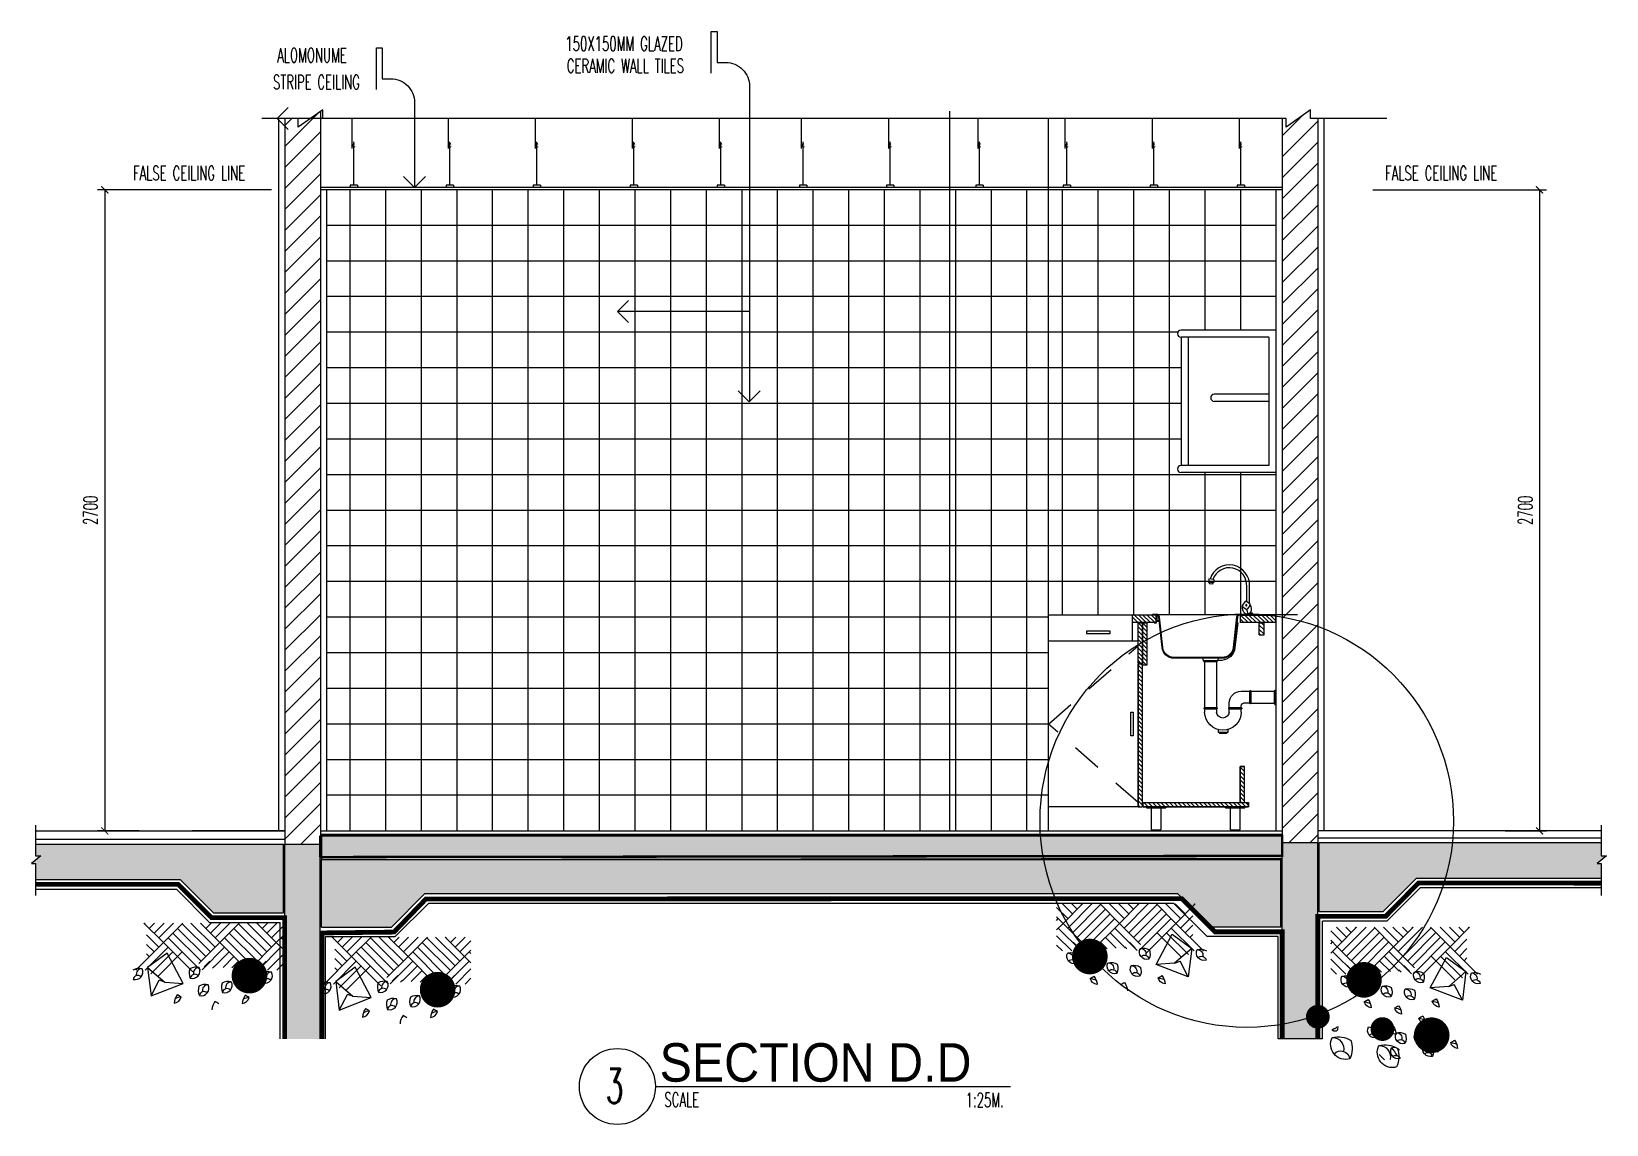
# Model space of a CAD drawing. Extents: x 417682.6 to 417711.5, y 43441 to 43460.9.
# Drawn here: x 417700.14 to 417706.77, y 43449.7 to 43454.3 of the extents above; entities that cross this region are included whole.
import ezdxf

# ---------------------------------------------------------------- set-up
doc = ezdxf.new("R2010")
doc.units = 0
doc.header["$MEASUREMENT"] = 0
doc.header["$PDMODE"] = 3
doc.header["$PDSIZE"] = 0.1
doc.linetypes.add('HIDDEN2', pattern=[0.1875, 0.125, -0.0625])
doc.layers.get('0').update_dxf_attribs({"linetype": 'CONTINUOUS'})
doc.layers.get('DEFPOINTS').update_dxf_attribs({"linetype": 'CONTINUOUS'})
for name, color, linetype in [('2', 2, 'CONTINUOUS'), ('A-HATCH', 11, 'CONTINUOUS'), ('A-LEVEL-0', 4, 'CONTINUOUS'), ('A-LEVEL-1', 3, 'CONTINUOUS'), ('A-WALL', 7, 'CONTINUOUS'), ('DIM-OUT', 4, 'CONTINUOUS'), ('Dimout', 4, 'CONTINUOUS'), ('ELE', 3, 'CONTINUOUS'), ('ELV', 7, 'CONTINUOUS'), ('FHC', 2, 'CONTINUOUS'), ('FIX', 3, 'CONTINUOUS'), ('gravel', 11, 'CONTINUOUS'), ('Hatch', 11, 'CONTINUOUS'), ('K-FUR', 3, 'CONTINUOUS'), ('Plaster', 7, 'CONTINUOUS'), ('SANI', 2, 'CONTINUOUS'), ('Tile', 5, 'CONTINUOUS'), ('TITLE', 6, 'CONTINUOUS'), ('TXT', 2, 'CONTINUOUS'), ('TXT1', 2, 'CONTINUOUS'), ('WALL', 6, 'CONTINUOUS'), ('WallPartition', 2, 'CONTINUOUS'), ('Windows', 9, 'CONTINUOUS')]:
    doc.layers.add(name, color=color, linetype=linetype)
doc.styles.add('ROMANS', font='ROMANS.shx', dxfattribs={"width": 0.6})
doc.styles.add('TTXT', font='swisse.ttf', dxfattribs={"width": 0.6})
doc.dimstyles.new('R50', dxfattribs={"dimscale": 0, "dimtxt": 0.06, "dimasz": 0.03, "dimexe": 0.03, "dimexo": 0.03, "dimgap": 0.03, "dimtad": 1, "dimdec": 0, "dimlfac": 1000, "dimzin": 13, "dimdsep": 46, "dimtxsty": 'ROMANS', "dimblk": 'ARCHTICK', "dimcen": 0.09, "dimclrd": 4, "dimclre": 4, "dimclrt": 2, "dimadec": 0, "dimazin": 0, "dimtfac": 1, "dimtdec": 0, "dimtofl": 0, "dimtmove": 2, "dimatfit": 3, "dimldrblk": 'CLOSEDBLANK', "dimfxl": 0, "dimtolj": 1, "dimtzin": 0, "dimarcsym": 0})
pattern_1 = [(45, (-133.241965, -28.406774), (-0.044194173824, 0.044194173824), [])]
pattern_2 = [(135, (417735.834163, 43424.900089), (0.008928083, 0.008928083), [])]
pattern_3 = [(135, (417736.709889, 43424.900089), (0.008928083, 0.008928083), [])]

# ---------------------------------------------------------------- blocks, each defined once
blk = doc.blocks.new('A$C22107CF4')
for p, q in [((0.1286, 0.2837), (0.0467, 0.3655)), ((0.0494, 0.3629), (0.052, 0.3655)), ((0.0692, 0.3431), (0.0916, 0.3655)), ((0.089, 0.3233), (0.1312, 0.3655)), ((0.1088, 0.3035), (0.1708, 0.3655)), ((0.1286, 0.2837), (0.2104, 0.3655)), ((0.3068, 0.2243), (0.188, 0.3431)), ((0.3266, 0.2441), (0.2078, 0.3629)), ((0.3464, 0.2639), (0.2447, 0.3655)), ((0.3662, 0.2837), (0.2843, 0.3655)), ((0.287, 0.3629), (0.2896, 0.3655)), ((0.3068, 0.3431), (0.3292, 0.3655)), ((0.3266, 0.3233), (0.3688, 0.3655)), ((0.3464, 0.3035), (0.4084, 0.3655)), ((0.3662, 0.2837), (0.448, 0.3655)), ((0.5444, 0.2243), (0.4256, 0.3431)), ((0.5642, 0.2441), (0.4454, 0.3629)), ((0.584, 0.2639), (0.4823, 0.3655)), ((0.6038, 0.2837), (0.5219, 0.3655)), ((0.5246, 0.3629), (0.5272, 0.3655)), ((0.5444, 0.3431), (0.5668, 0.3655)), ((0.5642, 0.3233), (0.6064, 0.3655)), ((0.584, 0.3035), (0.6308, 0.3504)), ((0.0126, 0.1677), (0.1286, 0.2837)), ((0.1088, 0.2639), (0.0574, 0.3153)), ((0.089, 0.2441), (0.0574, 0.2757)), ((0.2522, 0.1601), (0.1286, 0.2837)), ((0.2844, 0.1675), (0.1484, 0.3035)), ((0.287, 0.2045), (0.1682, 0.3233)), ((0.2775, 0.195), (0.3662, 0.2837)), ((0.4822, 0.1677), (0.3662, 0.2837)), ((0.5048, 0.1847), (0.386, 0.3035)), ((0.5246, 0.2045), (0.4058, 0.3233)), ((0.4877, 0.1677), (0.6038, 0.2837)), ((0.6038, 0.2837), (0.6308, 0.3108)), ((0.6308, 0.2566), (0.6038, 0.2837)), ((0.6308, 0.2962), (0.6236, 0.3035)), ((0.0522, 0.1677), (0.1484, 0.2639)), ((0.0692, 0.2243), (0.0574, 0.2361)), ((0.0761, 0.152), (0.1682, 0.2441)), ((0.1077, 0.144), (0.2078, 0.2441)), ((0.2911, 0.169), (0.386, 0.2639)), ((0.2998, 0.1806), (0.3237, 0.2045)), ((0.3425, 0.1808), (0.4058, 0.2441)), ((0.3799, 0.1786), (0.4256, 0.2243)), ((0.4173, 0.1764), (0.4454, 0.2045)), ((0.4927, 0.1359), (0.5613, 0.2045)), ((0.5273, 0.1677), (0.6236, 0.2639)), ((0.5669, 0.1677), (0.6308, 0.2316)), ((0.335, 0.1762), (0.3435, 0.1847)), ((0.4547, 0.1742), (0.4652, 0.1847)), ((0.6065, 0.1677), (0.6308, 0.192))]:
    blk.add_line(p, q)
for points in [[(0.0766, 0.0585), (0.2116, 0.111), (0.1441, 0.2385), (0.0616, 0.1785), (0.0766, 0.0585), (0.1112, 0.1244)], [(0.1343, 0.1163), (0.2116, 0.111), (0.1441, 0.2385), (0.0616, 0.1785), (0.1343, 0.1163), (0.1112, 0.1244)]]:
    blk.add_lwpolyline(points)
for centre, radius, start, end in [((0.0263, 0.124), 0.0509, 76.03216, 121.14052), ((0.0105, 0.1589), 0.0317, 253.70906, 27.40145), ((0.0207, 0.1257), 0.0193, 42.45997, 171.80435), ((0.0385, 0.1494), 0.024, 89.57083, 192.73345), ((0.2876, 0.1547), 0.0506, 159.5756, 205.15216), ((0.2666, 0.1288), 0.0509, 76.03216, 121.14052), ((0.2507, 0.1636), 0.0317, 253.70906, 27.40145), ((0.261, 0.1305), 0.0193, 42.45997, 171.80435), ((0.2787, 0.1542), 0.024, 89.57083, 192.73345), ((0.5929, 0.1359), 0.0506, 159.5756, 205.15216), ((0.5718, 0.1099), 0.0509, 76.03216, 121.14052), ((0.556, 0.1448), 0.0317, 253.70906, 27.40145), ((0.5839, 0.1354), 0.024, 89.57083, 192.73345), ((0.3258, 0.0823), 0.0506, 159.5756, 205.15216), ((0.3047, 0.0563), 0.0509, 76.03216, 121.14052), ((0.2889, 0.0912), 0.0317, 253.70906, 27.40145), ((0.2991, 0.058), 0.0193, 42.45997, 171.80435), ((0.3168, 0.0818), 0.024, 89.57083, 192.73345), ((0.4233, 0.0945), 0.0506, 159.5756, 205.15216), ((0.4022, 0.0685), 0.0509, 76.03216, 121.14052), ((0.3864, 0.1034), 0.0317, 253.70906, 27.40145), ((0.3966, 0.0702), 0.0193, 42.45997, 171.80435), ((0.4143, 0.0939), 0.024, 89.57083, 192.73345), ((0.5662, 0.1116), 0.0193, 42.45997, 171.80435), ((0.2409, 0.024), 0.0669, 143.51132, 175.91913), ((0.1707, 0.0622), 0.0336, 275.8828, 346.64304), ((0.1707, 0.0622), 0.0336, 275.8828, 346.64304), ((0.2198, -0.0514), 0.1071, 98.87649, 112.94629), ((-0.5126, -1.1654), 1.4144, 59.59064, 60.35176), ((0.3991, -0.0048), 0.0669, 143.51132, 175.91913), ((-0.3544, -1.1942), 1.4144, 59.59064, 60.35176), ((0.5272, 0.0216), 0.0669, 143.51132, 175.91913), ((0.457, 0.0598), 0.0336, 275.8828, 346.64304), ((0.457, 0.0598), 0.0336, 275.8828, 346.64304), ((0.5062, -0.0538), 0.1071, 98.87649, 112.94629), ((-0.2263, -1.1678), 1.4144, 59.59064, 60.35176)]:
    blk.add_arc(centre, radius, start, end)
at = {"layer": 'Hatch', "const_width": 0.075}
blk.add_lwpolyline([(0.4534, 0.144, 1), (0.5284, 0.144, 1)], format="xyb", close=True, dxfattribs=at)
blk = doc.blocks.new('A$C53BB0ABE')
for p, q in [((0.1286, 0.5089), (0.0467, 0.5908)), ((0.0494, 0.5881), (0.052, 0.5908)), ((0.1088, 0.4891), (0.0574, 0.5405)), ((0.0692, 0.5683), (0.0916, 0.5908)), ((0.089, 0.5485), (0.1312, 0.5908)), ((0.1088, 0.5287), (0.1708, 0.5908)), ((0.1286, 0.5089), (0.2104, 0.5908)), ((0.287, 0.4297), (0.1682, 0.5485)), ((0.3068, 0.4495), (0.188, 0.5683)), ((0.3266, 0.4693), (0.2078, 0.5881)), ((0.3464, 0.4891), (0.2447, 0.5908)), ((0.3662, 0.5089), (0.2843, 0.5908)), ((0.287, 0.5881), (0.2896, 0.5908)), ((0.3068, 0.5683), (0.3292, 0.5908)), ((0.3266, 0.5485), (0.3688, 0.5908)), ((0.3464, 0.5287), (0.4084, 0.5908)), ((0.3662, 0.5089), (0.448, 0.5908)), ((0.5246, 0.4297), (0.4058, 0.5485)), ((0.5444, 0.4495), (0.4256, 0.5683)), ((0.5642, 0.4693), (0.4454, 0.5881)), ((0.584, 0.4891), (0.4823, 0.5908)), ((0.6038, 0.5089), (0.5219, 0.5908)), ((0.5246, 0.5881), (0.5272, 0.5908)), ((0.5444, 0.5683), (0.5668, 0.5908)), ((0.5642, 0.5485), (0.6064, 0.5908)), ((0.584, 0.5287), (0.6308, 0.5756)), ((0.6038, 0.5089), (0.6308, 0.536)), ((0.0126, 0.3929), (0.1286, 0.5089)), ((0.0522, 0.3929), (0.1484, 0.4891)), ((0.089, 0.4693), (0.0574, 0.5009)), ((0.0761, 0.3773), (0.1682, 0.4693)), ((0.1077, 0.3692), (0.2078, 0.4693)), ((0.2522, 0.3853), (0.1286, 0.5089)), ((0.2844, 0.3927), (0.1484, 0.5287)), ((0.2775, 0.4202), (0.3662, 0.5089)), ((0.2911, 0.3942), (0.386, 0.4891)), ((0.3425, 0.406), (0.4058, 0.4693)), ((0.4822, 0.3929), (0.3662, 0.5089)), ((0.5048, 0.4099), (0.386, 0.5287)), ((0.4877, 0.3929), (0.6038, 0.5089)), ((0.5273, 0.3929), (0.6236, 0.4891)), ((0.6308, 0.4819), (0.6038, 0.5089)), ((0.6308, 0.5215), (0.6236, 0.5287)), ((0.0692, 0.4495), (0.0574, 0.4613)), ((0.2998, 0.4059), (0.3237, 0.4297)), ((0.335, 0.4014), (0.3435, 0.4099)), ((0.3799, 0.4038), (0.4256, 0.4495)), ((0.4173, 0.4017), (0.4454, 0.4297)), ((0.4547, 0.3995), (0.4652, 0.4099)), ((0.4927, 0.3612), (0.5613, 0.4297)), ((0.5669, 0.3929), (0.6308, 0.4568)), ((0.6065, 0.3929), (0.6308, 0.4172)), ((0.6038, 0.1716), (0.5993, 0.1716)), ((0.5993, 0.1716), (0.5993, 0.17)), ((0.5993, 0.17), (0.6008, 0.17)), ((0.6008, 0.17), (0.6008, 0.1685)), ((0.6023, 0.1655), (0.6023, 0.1579)), ((0.6023, 0.1579), (0.6054, 0.1564)), ((0.6054, 0.17), (0.6038, 0.1716)), ((0.6069, 0.1685), (0.6054, 0.17)), ((0.6054, 0.1564), (0.6069, 0.1549)), ((0.6084, 0.167), (0.6069, 0.1685)), ((0.6069, 0.1549), (0.6084, 0.1534)), ((0.6099, 0.167), (0.6084, 0.167)), ((0.6084, 0.1534), (0.6175, 0.1534)), ((0.6114, 0.1655), (0.6099, 0.167)), ((0.6129, 0.164), (0.6114, 0.1655)), ((0.616, 0.164), (0.6129, 0.164)), ((0.6175, 0.1625), (0.616, 0.164)), ((0.6205, 0.1625), (0.6175, 0.1625)), ((0.6175, 0.1534), (0.619, 0.1549)), ((0.619, 0.1549), (0.622, 0.1549)), ((0.6205, 0.1609), (0.6205, 0.1625)), ((0.6236, 0.1609), (0.6205, 0.1609)), ((0.622, 0.1564), (0.6236, 0.1579)), ((0.622, 0.1549), (0.622, 0.1564)), ((0.6236, 0.1579), (0.6236, 0.1609)), ((0.1652, 0.1106), (0.1667, 0.1091)), ((0.1667, 0.1091), (0.1758, 0.1091)), ((0.1758, 0.1091), (0.1773, 0.1106)), ((0.1773, 0.1106), (0.1804, 0.1106)), ((0.4049, 0.033), (0.4273, 0.0554))]:
    blk.add_line(p, q)
for points in [[(0.0766, 0.2837), (0.2116, 0.3362), (0.1441, 0.4638), (0.0616, 0.4038), (0.0766, 0.2837), (0.1112, 0.3497)], [(0.1343, 0.3416), (0.2116, 0.3362), (0.1441, 0.4638), (0.0616, 0.4038), (0.1343, 0.3416), (0.1112, 0.3497)]]:
    blk.add_lwpolyline(points)
for centre, radius, start, end in [((0.0263, 0.3493), 0.0509, 76.03216, 121.14052), ((0.0105, 0.3841), 0.0317, 253.70906, 27.40145), ((0.0385, 0.3747), 0.024, 89.57083, 192.73345), ((0.2666, 0.354), 0.0509, 76.03216, 121.14052), ((0.2507, 0.3889), 0.0317, 253.70906, 27.40145), ((0.2787, 0.3794), 0.024, 89.57083, 192.73345), ((0.0207, 0.3509), 0.0193, 42.45997, 171.80435), ((0.2876, 0.38), 0.0506, 159.5756, 205.15216), ((0.261, 0.3557), 0.0193, 42.45997, 171.80435), ((0.3047, 0.2816), 0.0509, 76.03216, 121.14052), ((0.4233, 0.3197), 0.0506, 159.5756, 205.15216), ((0.4022, 0.2938), 0.0509, 76.03216, 121.14052), ((0.3864, 0.3286), 0.0317, 253.70906, 27.40145), ((0.4143, 0.3192), 0.024, 89.57083, 192.73345), ((0.5929, 0.3611), 0.0506, 159.5756, 205.15216), ((0.5718, 0.3352), 0.0509, 76.03216, 121.14052), ((0.556, 0.37), 0.0317, 253.70906, 27.40145), ((0.5662, 0.3369), 0.0193, 42.45997, 171.80435), ((0.5839, 0.3606), 0.024, 89.57083, 192.73345), ((0.2409, 0.2493), 0.0669, 143.51132, 175.91913), ((0.1707, 0.2874), 0.0336, 275.8828, 346.64304), ((0.1707, 0.2874), 0.0336, 275.8828, 346.64304), ((0.2198, 0.1738), 0.1071, 98.87649, 112.94629), ((-0.5126, -0.9402), 1.4144, 59.59064, 60.35176), ((0.3258, 0.3075), 0.0506, 159.5756, 205.15216), ((0.2889, 0.3164), 0.0317, 253.70906, 27.40145), ((0.2991, 0.2833), 0.0193, 42.45997, 171.80435), ((0.3168, 0.307), 0.024, 89.57083, 192.73345), ((0.3966, 0.2954), 0.0193, 42.45997, 171.80435), ((0.5272, 0.2468), 0.0669, 143.51132, 175.91913), ((0.457, 0.285), 0.0336, 275.8828, 346.64304), ((0.457, 0.285), 0.0336, 275.8828, 346.64304), ((0.5062, 0.1714), 0.1071, 98.87649, 112.94629), ((-0.2263, -0.9426), 1.4144, 59.59064, 60.35176), ((0.2342, 0.1849), 0.0506, 159.5756, 205.15216), ((0.1973, 0.1938), 0.0317, 253.70906, 27.40145), ((0.2974, 0.1777), 0.0669, 143.51132, 175.91913), ((0.2272, 0.2159), 0.0336, 275.8828, 346.64304), ((0.2272, 0.2159), 0.0336, 275.8828, 346.64304), ((0.2764, 0.1023), 0.1071, 98.87649, 112.94629), ((-0.4561, -1.0117), 1.4144, 59.59064, 60.35176), ((0.3991, 0.2205), 0.0669, 143.51132, 175.91913), ((0.3289, 0.2586), 0.0336, 275.8828, 346.64304), ((0.3289, 0.2586), 0.0336, 275.8828, 346.64304), ((0.3781, 0.145), 0.1071, 98.87649, 112.94629), ((-0.3544, -0.969), 1.4144, 59.59064, 60.35176), ((0.2076, 0.1607), 0.0193, 42.45997, 171.80435), ((0.2641, 0.1182), 0.0309, 145.67748, 215.12966), ((0.2643, 0.1135), 0.0339, 70.06393, 139.32745), ((0.2477, 0.1308), 0.0317, 253.70906, 27.40145), ((0.2757, 0.1214), 0.024, 89.57083, 192.73345), ((0.364, 0.1228), 0.0506, 159.5756, 205.15216), ((0.343, 0.0969), 0.0509, 76.03216, 121.14052), ((0.3271, 0.1317), 0.0317, 253.70906, 27.40145), ((0.3551, 0.1223), 0.024, 89.57083, 192.73345), ((0.4217, 0.1339), 0.0669, 143.51132, 175.91913), ((0.3515, 0.172), 0.0336, 275.8828, 346.64304), ((0.3515, 0.172), 0.0336, 275.8828, 346.64304), ((0.4007, 0.0584), 0.1071, 98.87649, 112.94629), ((-0.3318, -1.0556), 1.4144, 59.59064, 60.35176), ((0.4809, 0.1473), 0.0506, 159.5756, 205.15216), ((0.444, 0.1562), 0.0317, 253.70906, 27.40145), ((0.4542, 0.123), 0.0193, 42.45997, 171.80435), ((0.4719, 0.1468), 0.024, 89.57083, 192.73345), ((0.1633, 0.075), 0.0669, 143.51132, 175.91913), ((0.0931, 0.1132), 0.0336, 275.8828, 346.64304), ((0.0931, 0.1132), 0.0336, 275.8828, 346.64304), ((0.1423, -0.0004), 0.1071, 98.87649, 112.94629), ((-0.5902, -1.1144), 1.4144, 59.59064, 60.35176), ((0.247, 0.0605), 0.0669, 143.51132, 175.91913), ((0.1768, 0.0987), 0.0336, 275.8828, 346.64304), ((0.1768, 0.0987), 0.0336, 275.8828, 346.64304), ((0.2259, -0.0149), 0.1071, 98.87649, 112.94629), ((-0.5065, -1.1289), 1.4144, 59.59064, 60.35176), ((0.2488, 0.0686), 0.0506, 159.5756, 205.15216), ((0.2277, 0.0426), 0.0509, 76.03216, 121.14052), ((0.2119, 0.0775), 0.0317, 253.70906, 27.40145), ((0.2398, 0.0681), 0.024, 89.57083, 192.73345), ((0.258, 0.0977), 0.0193, 42.45997, 171.80435), ((0.3374, 0.0986), 0.0193, 42.45997, 171.80435), ((0.347, 0.0689), 0.0317, 253.70906, 27.40145), ((0.3641, 0.0592), 0.0267, 65.59916, 147.40224), ((0.4454, 0.0455), 0.1012, 159.5756, 205.15216), ((0.4033, -0.0063), 0.1018, 76.03216, 121.14052), ((0.5126, -0.0328), 0.1801, 139.75143, 152.5428), ((0.3716, 0.0634), 0.0634, 253.70906, 27.40145), ((0.4275, 0.0445), 0.048, 89.57083, 192.73345), ((0.6418, 0.0795), 0.1012, 159.5756, 205.15216), ((0.5997, 0.0276), 0.1018, 76.03216, 121.14052), ((0.568, 0.0973), 0.0634, 253.70906, 27.40145), ((0.5884, 0.031), 0.0386, 42.45997, 171.80435), ((0.6239, 0.0785), 0.048, 89.57083, 192.73345), ((0.2221, 0.0443), 0.0193, 42.45997, 171.80435), ((0.3603, 0.0256), 0.0257, 64.36812, 149.89619)]:
    blk.add_arc(centre, radius, start, end)
at = {"layer": 'Hatch'}
for points, const_width in [([(0.4534, 0.3692, 1), (0.5284, 0.3692, 1)], 0.075), ([(0.1682, 0.136, 1), (0.2432, 0.136, 1)], 0.075), ([(0.3881, 0.162, 1), (0.4381, 0.162, 1)], 0.05), ([(0.6603, 0.2138, 1), (0.7103, 0.2138, 1)], 0.05)]:
    blk.add_lwpolyline(points, format="xyb", close=True, dxfattribs=dict(at, const_width=const_width))
blk = doc.blocks.new('GAN')
for p, q in [((-0.0212, 0.1644), (-0.0212, 0.29)), ((-0.0155, 0.01), (-0.0155, 0.1918)), ((0, 0.01), (-0.031, 0.01)), ((-0.031, 0.01), (-0.031, 0)), ((0, 0.01), (0, 0))]:
    blk.add_line(p, q)
blk.add_lwpolyline([(-0.0118, 0.184), (-0.024, 0.1754), (-0.0113, 0.1703)])
blk = doc.blocks.new('walling')
at = {"layer": 'ELV'}
blk.add_line((0.1363, -1.1797), (-0.4198, -1.1797), dxfattribs=at)
blk.add_lwpolyline([(-0.025, -0.176), (-0.025, 0), (0, 0), (0, -0.1306), (0.0363, -0.1306, -0.414214), (0.1363, -0.2306), (0.1363, -1.5582)], format="xyb", dxfattribs=at)
at = {"layer": 'WALL'}
for p, q in [((-0.4198, -1.1797), (-0.3736, -1.1334)), ((-0.4198, -1.1797), (-0.3736, -1.2259)), ((0.1345, -1.56), (0.0882, -1.5137)), ((0.1345, -1.56), (0.1808, -1.5137))]:
    blk.add_line(p, q, dxfattribs=at)
at = {"layer": 'TXT', "style": 'ROMANS', "width": 0.6}
for s, p in [('150X150MM GLAZED', (-0.639, -0.0816)), ('CERAMIC WALL TILES', (-0.6331, -0.1746))]:
    blk.add_text(s, height=0.06, dxfattribs=at).set_placement(p)
blk = doc.blocks.new('_ARCHTICK')
at = {"color": 0, "linetype": 'ByBlock', "const_width": 0.15}
blk.add_lwpolyline([(-0.5, -0.5), (0.5, 0.5)], dxfattribs=at)
blk = doc.blocks.new('*D50')
at = {"layer": 'DEFPOINTS', "color": 0}
for p in [(417701.1822, 43453.6319), (417700.4502, 43450.9319), (417700.6252, 43450.9319)]:
    blk.add_point(p, dxfattribs=at)
at = {"layer": 'Dimout', "color": 4, "lineweight": -2}
for p, q in [((417701.1522, 43453.6319), (417700.4202, 43453.6319)), ((417700.4502, 43453.6319), (417700.4502, 43450.9319)), ((417700.5952, 43450.9319), (417700.4202, 43450.9319))]:
    blk.add_line(p, q, dxfattribs=at)
at = {"layer": 'Dimout', "color": 4, "lineweight": -2, "xscale": 0.03, "yscale": 0.03, "zscale": 0.03}
for p, rotation in [((417700.4502, 43453.6319), 90), ((417700.4502, 43450.9319), 270)]:
    blk.add_blockref('_ARCHTICK', p, dxfattribs=dict(at, rotation=rotation))
at = {"layer": 'Dimout', "color": 2, "insert": (417700.3902, 43452.2819), "char_height": 0.06, "attachment_point": 5, "rotation": 90, "style": 'ROMANS'}
blk.add_mtext('\\A1;2700', dxfattribs=at)
blk = doc.blocks.new('_ClosedBlank')
at = {"color": 0, "linetype": 'ByBlock', "lineweight": -2}
for p, q in [((-1, 0.17), (0, 0)), ((-1, 0.17), (-1, -0.17)), ((0, 0), (-1, -0.17))]:
    blk.add_line(p, q, dxfattribs=at)
blk = doc.blocks.new('*D49')
at = {"layer": 'DEFPOINTS', "color": 0}
for p in [(417705.7598, 43453.6319), (417706.3169, 43450.9319), (417706.4919, 43450.9319)]:
    blk.add_point(p, dxfattribs=at)
at = {"layer": 'Dimout', "color": 4, "lineweight": -2}
for p, q in [((417705.7898, 43453.6319), (417706.5219, 43453.6319)), ((417706.4919, 43453.6319), (417706.4919, 43450.9319)), ((417706.3469, 43450.9319), (417706.5219, 43450.9319))]:
    blk.add_line(p, q, dxfattribs=at)
at = {"layer": 'Dimout', "color": 4, "lineweight": -2, "xscale": 0.03, "yscale": 0.03, "zscale": 0.03}
for p, rotation in [((417706.4919, 43453.6319), 90), ((417706.4919, 43450.9319), 270)]:
    blk.add_blockref('_ARCHTICK', p, dxfattribs=dict(at, rotation=rotation))
at = {"layer": 'Dimout', "color": 2, "insert": (417706.4319, 43452.2819), "char_height": 0.06, "attachment_point": 5, "rotation": 90, "style": 'ROMANS'}
blk.add_mtext('\\A1;2700', dxfattribs=at)
blk = doc.blocks.new('ceil')
at = {"layer": 'ELV'}
blk.add_lwpolyline([(-0.1613, 0.4121), (-0.1613, 0.5881), (-0.1363, 0.5881), (-0.1363, 0.4575), (-0.1, 0.4575, -0.414214), (0, 0.3575), (0, 0)], format="xyb", dxfattribs=at)
at = {"layer": 'WALL'}
blk.add_lwpolyline([(0.0463, 0.0463), (0, 0), (-0.0463, 0.0463)], dxfattribs=at)
at = {"layer": 'TXT', "style": 'ROMANS', "width": 0.6}
for s, p in [('ALOMONUME', (-0.5788, 0.5268)), (' STRIPE CEILING', (-0.6209, 0.4135))]:
    blk.add_text(s, height=0.06, dxfattribs=at).set_placement(p)
blk = doc.blocks.new('s')
at = {"layer": 'SANI', "linetype": 'Continuous'}
for p, q in [((0, 0.1), (-0.1, 0.1)), ((-0.1, 0), (-0.1, 0.1)), ((-0.1, 0), (0, 0)), ((0, 0), (0, 0.1)), ((0, 0.1), (0.1, 0.1)), ((0, 0), (0, 0.1)), ((0, 0), (0, 0.1)), ((0, 0), (0, 0.1)), ((0, 0), (0, 0.1)), ((0, 0.1), (0, 0)), ((0.1, 0), (0, 0)), ((0, 0), (0, 0)), ((0, 0), (0, 0)), ((0, 0), (0, 0)), ((0, 0), (0, 0)), ((0, 0), (0, 0)), ((0.1, 0), (0.1, 0.1))]:
    blk.add_line(p, q, dxfattribs=at)
blk.add_arc((0, 0.1), 0.0115, 9.52728, 170.47272, dxfattribs=at)
blk = doc.blocks.new('A$C07D04D48')
at = {"layer": 'A-LEVEL-1'}
for p, q in [((417, 859), (467, 864)), ((417, 859), (421, 822)), ((421, 822), (471, 827)), ((430, 823), (432, 810)), ((462, 826), (464, 813)), ((467, 864), (471, 827)), ((432, 810), (464, 813)), ((13, 500), (12, 495)), ((87, 500), (13, 500)), ((58, 500), (33, 514)), ((87, 500), (89, 495)), ((167, 407), (177, 407)), ((994, 425), (994, 430)), ((1006, 430), (994, 430)), ((1019, 425), (994, 425)), ((1006, 430), (1019, 487)), ((1006, 485), (1019, 430)), ((1014, 407), (1014, 425)), ((1038, 407), (1014, 407)), ((1038, 407), (1038, 412)), ((374, 12), (367, 37)), ((384, 0), (379, 12)), ((525, 12), (532, 37))]:
    blk.add_line(p, q, dxfattribs=at)
for points in [[(44, 606), (44, 786, -0.883312), (456, 863, -0.831019)], [(74, 627), (74, 787, -0.870272), (426, 860, -0.824734)], [(0, 487), (0, 495), (146, 495, -0.382162), (179, 466), (214, 150, 0.382162), (330, 45), (832, 45, 0.382162), (949, 150), (984, 466, -0.382162), (1016, 495), (1056, 495), (1056, 487)], [(144, 487), (146, 487, -0.382162), (171, 465), (206, 149, 0.382162), (330, 37), (832, 37, 0.382162), (956, 149), (991, 465, -0.382162), (1016, 487), (1019, 487)], [(167, 407), (196, 148, 0.360249), (334, 15), (374, 15, 0.371409)], [(374, 12), (525, 12, 0.382162)], [(384, 0), (515, 0, 0.382162)]]:
    blk.add_lwpolyline(points, format="xyb", dxfattribs=at)
blk.add_lwpolyline([(92, 625), (116, 590, -0.414214), (113, 573), (80, 550, -0.413913), (63, 553), (39, 588, -0.414515), (42, 605), (75, 628, -0.414214)], format="xyb", close=True, dxfattribs=at)
blk.add_lwpolyline([(515, 0), (520, 12)], dxfattribs=at)
blk.add_circle((78, 590), 6.5, dxfattribs=at)
for centre, radius, start, end in [((36, 489), 24.9, 96.5975, 154.417), ((141, 550), 113, 156.3986, 198.3295), ((-66, 560), 138, 334.3365, 355.1078), ((73, -1655), 2155, 89.6126, 90.3874), ((32, 568), 87.7, 309.0288, 9.8698)]:
    blk.add_arc(centre, radius, start, end, dxfattribs=at)
at = {"layer": 'A-LEVEL-1', "xscale": 2.5, "yscale": 2.5, "zscale": 2.5}
blk.add_blockref('s', (144, 412), dxfattribs=at)
blk = doc.blocks.new('A$C0ED017CE')
at = {"layer": 'A-LEVEL-0'}
for p, q in [((618, 271), (618, 748)), ((743, 271), (743, 748)), ((12, 454), (0, 454)), ((12, 304), (12, 454)), ((17, 447), (12, 447)), ((17, 312), (17, 447)), ((260, 442), (17, 442)), ((260, 317), (260, 442)), ((273, 317), (273, 442)), ((362, 442), (273, 442)), ((12, 304), (0, 304)), ((17, 312), (12, 312)), ((260, 317), (17, 317)), ((273, 317), (337, 317)), ((362, 271), (362, 292)), ((487, 271), (362, 271)), ((487, 258), (362, 258)), ((362, 225), (362, 258)), ((487, 271), (487, 317)), ((487, 225), (487, 258)), ((743, 271), (618, 271)), ((743, 258), (618, 258)), ((618, 225), (618, 258)), ((743, 225), (743, 258)), ((503, 44), (503, 12)), ((503, 12), (603, 12)), ((515, 12), (515, 0)), ((515, 0), (590, 0)), ((590, 12), (590, 0)), ((603, 44), (603, 12))]:
    blk.add_line(p, q, dxfattribs=at)
for centre, radius, start, end in [((267, 442), 6.25, 0, 180), ((362, 317), 125, 0, 90), ((267, 317), 6.25, 180, 0), ((337, 292), 25, 0, 90), ((362, 264), 6.25, 90, 270), ((553, 228), 191, 180.9641, 359.0359), ((487, 264), 6.25, 270, 90), ((553, 228), 65.8, 182.8439, 357.1561), ((618, 264), 6.25, 90, 270), ((743, 264), 6.25, 270, 90)]:
    blk.add_arc(centre, radius, start, end, dxfattribs=at)

msp = doc.modelspace()

# ---------------------------------------------------------------- hatches: boundary and pattern name
at = {"layer": 'A-HATCH'}
h = msp.add_hatch(dxfattribs=at)
h.set_pattern_fill('ANSI31', color=256, scale=0.5, style=0)
h.set_pattern_definition(pattern_1)
h.paths.add_polyline_path([(417701.3582, 43453.9622), (417701.265, 43453.8963), (417701.265, 43453.9319), (417701.2082, 43453.9319), (417701.2082, 43450.8769), (417701.3578, 43450.8769), (417701.3578, 43450.9119), (417701.3582, 43450.9119)])
h = msp.add_hatch(dxfattribs=at)
h.set_pattern_fill('ANSI31', color=256, scale=0.5, style=0)
h.set_pattern_definition(pattern_1)
h.paths.add_polyline_path([(417705.4082, 43450.8819), (417705.5582, 43450.8819), (417705.5582, 43453.9319), (417705.528, 43453.9319), (417705.528, 43453.9691), (417705.4251, 43453.8963), (417705.4251, 43453.9319), (417705.4082, 43453.9319)])
at = {"layer": 'A-HATCH', "linetype": 'Continuous'}
h = msp.add_hatch(dxfattribs=at)
h.set_pattern_fill('ANSI31', color=256, scale=0.10101, style=0)
h.set_pattern_definition(pattern_2)
h.paths.add_polyline_path([(417704.7762, 43451.8107), (417704.8772, 43451.8107), (417704.8772, 43451.841), (417704.7762, 43451.841)])
h = msp.add_hatch(dxfattribs=at)
h.set_pattern_fill('ANSI31', color=256, scale=0.10101, style=0)
h.set_pattern_definition(pattern_3)
h.paths.add_polyline_path([(417704.8398, 43451.6319), (417704.8398, 43451.8087), (417704.8216, 43451.8087), (417704.8216, 43451.6319)])
h.paths.add_polyline_path([(417704.8196, 43451.639), (417704.8196, 43451.8087), (417704.8014, 43451.8087), (417704.8014, 43451.639)])
h = msp.add_hatch(dxfattribs=at)
h.set_pattern_fill('ANSI31', color=256, scale=0.10101, style=0)
h.set_pattern_definition(pattern_2)
h.paths.add_polyline_path([(417705.2307, 43451.8107), (417705.3822, 43451.8107), (417705.3822, 43451.841), (417705.2307, 43451.841)])
h = msp.add_hatch(dxfattribs=at)
h.set_pattern_fill('ANSI31', color=256, scale=0.10101, style=0)
h.set_pattern_definition(pattern_3)
h.paths.add_polyline_path([(417705.3115, 43451.7582), (417705.3317, 43451.7582), (417705.3317, 43451.8087), (417705.3115, 43451.8087)])
h = msp.add_hatch(dxfattribs=at)
h.set_pattern_fill('ANSI31', color=256, scale=0.10101, style=0)
h.set_pattern_definition(pattern_2)
h.paths.add_polyline_path([(417704.8014, 43451.0329), (417704.8196, 43451.0329), (417704.8196, 43451.6359), (417704.8014, 43451.6359)])
h.paths.add_polyline_path([(417704.8226, 43451.0511), (417705.2671, 43451.0511), (417705.2671, 43451.0329), (417704.8226, 43451.0329)])
h.paths.add_polyline_path([(417705.2307, 43451.0511), (417705.2489, 43451.0511), (417705.2489, 43451.2026), (417705.2307, 43451.2026)])
at = {"layer": 'Windows'}
h = msp.add_hatch(dxfattribs=at)
h.set_pattern_fill('AR-CONC', color=256, scale=0.03, style=0)
h.set_pattern_definition([(50, (-133.24196, -28.40677), (0.21517805478, -0.018825640495), [0.0225, -0.2475]), (355, (-133.24196, -28.40677), (-0.04162540008, 0.22565764011), [0.018, -0.198]), (100.4514, (-133.22403, -28.40834), (0.17355281451, 0.20683186262), [0.019122057, -0.2103426336]), (46.1842, (-133.24196, -28.34677), (0.32017231459, -0.0496557043), [0.03375, -0.37125]), (96.6356, (-133.21528, -28.3509), (0.28039881166, 0.29223536127), [0.0286830864, -0.3155139]), (351.1842, (-133.24196, -28.34677), (0.28039858354, 0.29223558028), [0.027, -0.297]), (21, (-133.21196, -28.36177), (0.179072115636, -0.1207856672), [0.0225, -0.2475]), (326, (-133.21196, -28.36177), (0.07299459958, 0.21754501351), [0.018, -0.198]), (71.4514, (-133.19704, -28.37184), (0.25206678857, 0.09675914901), [0.019122057, -0.2103426336]), (37.5, (-133.241965, -28.406774), (0.003647956595, 0.09986815615), [0, -0.1956, 0, -0.201, 0, -0.19875]), (7.5, (-133.24196, -28.40677), (0.078920861233, 0.118323513565), [0, -0.1146, 0, -0.1911, 0, -0.07575]), (327.5, (-133.308865, -28.406774), (0.160146730852, -0.00676646152), [0, -0.075, 0, -0.234, 0, -0.3105]), (317.5, (-133.33886, -28.40677), (0.174955850803, 0.0300314947), [0, -0.0975, 0, -0.1554, 0, -0.2205])])
h.paths.add_polyline_path([(417706.7514, 43450.7947), (417706.7348, 43450.7947), (417706.7739, 43450.8272), (417706.7514, 43450.8272), (417706.7514, 43450.8819), (417705.5646, 43450.8819), (417705.5646, 43450.5919), (417705.8322, 43450.5919), (417705.9722, 43450.7319), (417706.7514, 43450.7319)])
h.paths.add_polyline_path([(417705.5582, 43450.8819), (417705.4083, 43450.8819), (417705.4083, 43450.8119), (417705.4082, 43450.8119), (417705.4082, 43450.5269), (417705.4082, 43450.0562), (417705.5582, 43450.0562), (417705.5582, 43450.1243, -0.412817), (417705.5333, 43450.1493, -0.412817), (417705.5582, 43450.1743)])
h.paths.add_polyline_path([(417705.4019, 43450.8119), (417701.3634, 43450.8119), (417701.3634, 43450.5269), (417701.657, 43450.5269), (417701.797, 43450.6669), (417704.9682, 43450.6669), (417705.1082, 43450.5269), (417705.4019, 43450.5269)])
h.paths.add_polyline_path([(417701.3578, 43450.8219), (417701.3578, 43450.8769), (417701.2082, 43450.8769), (417701.2082, 43450.0562), (417701.3578, 43450.0562)])
h.paths.add_polyline_path([(417701.203, 43450.8769), (417700.1582, 43450.8769), (417700.1582, 43450.8271), (417700.1808, 43450.8271), (417700.1417, 43450.7947), (417700.1582, 43450.7947), (417700.1582, 43450.7269), (417700.7682, 43450.7269), (417700.9082, 43450.5869), (417701.203, 43450.5869)])
h = msp.add_hatch(dxfattribs=at)
h.set_pattern_fill('AR-SAND', color=256, scale=0.05, style=0)
h.set_pattern_definition([(37.5, (-133.241965, -28.406774), (-0.003149667905, 0.09634118845), [0, -0.076, 0, -0.085, 0, -0.08125]), (7.5, (-133.24196, -28.40677), (0.088488835263, 0.14110730326), [0, -0.041, 0, -0.0685, 0, -0.02625]), (327.5, (-133.303465, -28.406774), (0.155707093088, 0.000282952677), [0, -0.025, 0, -0.09, 0, -0.1175]), (317.5, (-133.30346, -28.40677), (0.15030633023, 0.043883778247), [0, -0.0125, 0, -0.059, 0, -0.0675])])
h.paths.add_polyline_path([(417705.4083, 43450.9169), (417701.3634, 43450.9169), (417701.3634, 43450.8119), (417705.4083, 43450.8119)])

# ---------------------------------------------------------------- linework, layer by layer
for p, q in [((417705.4082, 43453.6419), (417701.3582, 43453.6419)), ((417705.4082, 43453.6319), (417701.3582, 43453.6319))]:
    msp.add_line(p, q)
at = {"layer": '2'}
for p, q in [((417701.2082, 43450.9319), (417700.8188, 43450.9319)), ((417700.1582, 43450.8769), (417701.203, 43450.8769)), ((417701.203, 43450.5869), (417701.203, 43450.8769)), ((417701.2082, 43450.8769), (417701.3582, 43450.8769)), ((417701.2082, 43450.0562), (417701.2082, 43450.8769)), ((417705.4082, 43450.0562), (417705.4082, 43450.8819)), ((417705.4082, 43450.5269), (417705.4082, 43450.8819)), ((417705.5582, 43450.8819), (417705.4082, 43450.8819)), ((417705.5582, 43450.0593), (417705.5582, 43450.8819)), ((417706.7514, 43450.8819), (417705.5646, 43450.8819)), ((417705.5646, 43450.5919), (417705.5646, 43450.8819)), ((417701.3578, 43450.0562), (417701.3578, 43450.8219)), ((417701.3634, 43450.8119), (417705.4019, 43450.8169)), ((417701.3634, 43450.5269), (417701.3634, 43450.8119)), ((417705.4019, 43450.5269), (417705.4019, 43450.8169)), ((417700.1582, 43450.7269), (417700.7682, 43450.7269)), ((417700.9082, 43450.5869), (417700.7682, 43450.7269)), ((417705.8322, 43450.5919), (417705.9722, 43450.7319)), ((417706.7514, 43450.7319), (417705.9722, 43450.7319)), ((417700.1582, 43450.6869), (417700.7517, 43450.6869)), ((417700.8917, 43450.5469), (417700.7517, 43450.6869)), ((417701.657, 43450.5269), (417701.797, 43450.6669)), ((417704.9682, 43450.6669), (417701.797, 43450.6669)), ((417705.1082, 43450.5269), (417704.9682, 43450.6669)), ((417705.8488, 43450.5519), (417705.9888, 43450.6919)), ((417706.7514, 43450.6919), (417705.9888, 43450.6919)), ((417701.6736, 43450.4869), (417701.8136, 43450.6269)), ((417704.9517, 43450.6269), (417701.8136, 43450.6269)), ((417705.0917, 43450.4869), (417704.9517, 43450.6269)), ((417705.8322, 43450.5919), (417705.5646, 43450.5919)), ((417700.8917, 43450.5469), (417701.1882, 43450.5469)), ((417700.9082, 43450.5869), (417701.203, 43450.5869)), ((417701.1882, 43450.0562), (417701.1882, 43450.5469)), ((417701.3634, 43450.5269), (417701.657, 43450.5269)), ((417705.4019, 43450.5269), (417705.1082, 43450.5269)), ((417705.5782, 43450.0562), (417705.5782, 43450.5519)), ((417705.8488, 43450.5519), (417705.5782, 43450.5519)), ((417701.3578, 43450.0876), (417701.3578, 43450.4819)), ((417701.3802, 43450.4869), (417701.6736, 43450.4869)), ((417701.3802, 43450.0562), (417701.3802, 43450.4869)), ((417705.3911, 43450.4869), (417705.0917, 43450.4869)), ((417705.3911, 43450.0562), (417705.3911, 43450.4869)), ((417705.5782, 43450.0562), (417705.3911, 43450.0562))]:
    msp.add_line(p, q, dxfattribs=at)
at = {"layer": 'A-HATCH'}
for points in [[(417704.7762, 43451.8107), (417704.8772, 43451.8107), (417704.8772, 43451.841), (417704.7762, 43451.841)], [(417705.2307, 43451.8107), (417705.3822, 43451.8107), (417705.3822, 43451.841), (417705.2307, 43451.841)], [(417704.8014, 43451.0329), (417704.8196, 43451.0329), (417704.8196, 43451.6359), (417704.8014, 43451.6359)], [(417705.2307, 43451.0511), (417705.2489, 43451.0511), (417705.2489, 43451.2026), (417705.2307, 43451.2026)], [(417704.8226, 43451.0511), (417705.2671, 43451.0511), (417705.2671, 43451.0329), (417704.8226, 43451.0329)]]:
    msp.add_lwpolyline(points, close=True, dxfattribs=at)
at = {"layer": 'A-LEVEL-1'}
for p, q in [((417704.8014, 43451.639), (417704.8014, 43451.8087)), ((417704.8014, 43451.8087), (417704.8196, 43451.8087)), ((417704.8196, 43451.639), (417704.8196, 43451.8087)), ((417704.8216, 43451.8087), (417704.8398, 43451.8087)), ((417704.8216, 43451.6319), (417704.8216, 43451.8087)), ((417704.8398, 43451.6319), (417704.8398, 43451.8087)), ((417705.3115, 43451.7582), (417705.3115, 43451.8087)), ((417705.3115, 43451.8087), (417705.3317, 43451.8087)), ((417705.3317, 43451.7582), (417705.3317, 43451.8087)), ((417705.3115, 43451.7582), (417705.3317, 43451.7582)), ((417704.8014, 43451.639), (417704.8196, 43451.639)), ((417704.8014, 43451.0329), (417704.8014, 43451.6359)), ((417704.8014, 43451.6359), (417704.8196, 43451.6359)), ((417704.8196, 43451.0329), (417704.8196, 43451.6359)), ((417704.8216, 43451.6319), (417704.8398, 43451.6319)), ((417705.2307, 43451.2026), (417705.2489, 43451.2026)), ((417705.2307, 43451.0511), (417705.2307, 43451.2026)), ((417705.2489, 43451.0511), (417705.2489, 43451.2026)), ((417704.8014, 43451.0329), (417704.8196, 43451.0329)), ((417704.8226, 43451.0329), (417704.8226, 43451.0511)), ((417704.8226, 43451.0511), (417705.2671, 43451.0511)), ((417704.8226, 43451.0329), (417705.2671, 43451.0329)), ((417704.8368, 43451.0329), (417704.8368, 43451.0289)), ((417704.8368, 43451.0289), (417704.9176, 43451.0289)), ((417704.857, 43451.0289), (417704.857, 43450.937)), ((417704.8974, 43451.0289), (417704.8974, 43450.937)), ((417704.9176, 43451.0329), (417704.9176, 43451.0289)), ((417705.1701, 43451.0289), (417705.1701, 43451.0329)), ((417705.1701, 43451.0289), (417705.2509, 43451.0289)), ((417705.1903, 43450.937), (417705.1903, 43451.0289)), ((417705.2307, 43450.937), (417705.2307, 43451.0289)), ((417705.2509, 43451.0289), (417705.2509, 43451.0329)), ((417705.2671, 43451.0329), (417705.2671, 43451.0511)), ((417704.857, 43450.937), (417704.8974, 43450.937)), ((417704.86, 43450.937), (417704.86, 43450.9319)), ((417704.8943, 43450.937), (417704.8943, 43450.9319)), ((417705.1903, 43450.937), (417705.2307, 43450.937)), ((417705.1933, 43450.9319), (417705.1933, 43450.937)), ((417705.2277, 43450.9319), (417705.2277, 43450.937))]:
    msp.add_line(p, q, dxfattribs=at)
at = {"layer": 'A-WALL'}
for p, q in [((417704.8772, 43451.8178), (417704.8822, 43451.8178)), ((417704.8822, 43451.8178), (417704.8822, 43451.8402)), ((417705.3822, 43451.8107), (417705.3822, 43451.841))]:
    msp.add_line(p, q, dxfattribs=at)
at = {"layer": 'A-WALL', "color": 7}
for p, q in [((417705.2307, 43451.841), (417705.3822, 43451.841)), ((417705.2307, 43451.8107), (417705.3822, 43451.8107))]:
    msp.add_line(p, q, dxfattribs=at)
at = {"layer": 'DIM-OUT', "color": 7}
for points in [[(417704.5844, 43451.7727), (417704.5844, 43451.7627), (417704.6844, 43451.7627), (417704.6844, 43451.7727)], [(417704.7814, 43451.3319), (417704.7714, 43451.3319), (417704.7714, 43451.4319), (417704.7814, 43451.4319)]]:
    msp.add_lwpolyline(points, close=True, dxfattribs=at)
at = {"layer": 'DIM-OUT', "color": 7, "linetype": 'HIDDEN2'}
msp.add_lwpolyline([(417704.8014, 43451.0511), (417704.424, 43451.3819), (417704.8014, 43451.7119)], dxfattribs=at)
at = {"layer": 'ELE'}
msp.add_lwpolyline([(417705.8484, 43453.9319), (417705.528, 43453.9319), (417705.528, 43453.9691), (417705.4251, 43453.8963), (417705.4251, 43453.9319), (417701.3679, 43453.9319), (417701.3679, 43453.9691), (417701.265, 43453.8963), (417701.265, 43453.9319), (417701.1115, 43453.9319)], dxfattribs=at)
at = {"layer": 'ELV'}
msp.add_line((417701.7329, 43453.9323), (417701.1768, 43453.9323), dxfattribs=at)
at = {"layer": 'FHC'}
for p, q in [((417705.3822, 43453.041), (417704.9822, 43453.041)), ((417705.3522, 43453.011), (417704.9822, 43453.011)), ((417704.9822, 43453.011), (417704.9822, 43452.471)), ((417705.0122, 43453.011), (417705.0122, 43452.471)), ((417705.3522, 43453.011), (417705.3522, 43452.471)), ((417705.3522, 43452.771), (417705.1222, 43452.771)), ((417705.3522, 43452.741), (417705.1222, 43452.741)), ((417705.3522, 43452.471), (417704.9822, 43452.471)), ((417705.3822, 43452.441), (417704.9822, 43452.441))]:
    msp.add_line(p, q, dxfattribs=at)
for centre in [(417704.9822, 43453.026), (417705.1222, 43452.756), (417704.9822, 43452.456)]:
    msp.add_arc(centre, 0.015, 90, 270, dxfattribs=at)
at = {"layer": 'FIX', "color": 7}
msp.add_line((417704.424, 43450.9319), (417704.424, 43453.9319), dxfattribs=at)
at = {"layer": 'FIX'}
msp.add_line((417704.8782, 43451.844), (417705.2307, 43451.844), dxfattribs=at)
at = {"layer": 'Hatch'}
for p, q in [((417704.7762, 43451.841), (417704.424, 43451.841)), ((417704.7762, 43451.8107), (417704.7762, 43451.7319)), ((417704.9322, 43451.844), (417705.4721, 43451.844)), ((417704.8009, 43451.0329), (417704.424, 43451.0329))]:
    msp.add_line(p, q, dxfattribs=at)
at = {"layer": 'Plaster'}
for p, q in [((417701.1822, 43453.9319), (417701.1822, 43450.9319)), ((417704.0072, 43453.9628), (417704.0072, 43450.9319)), ((417705.5842, 43453.9319), (417705.5842, 43450.9319)), ((417701.3842, 43453.6319), (417701.3842, 43450.9319)), ((417705.3822, 43453.6319), (417705.3822, 43450.9319)), ((417704.424, 43451.7319), (417704.8014, 43451.7319)), ((417700.1582, 43450.9319), (417701.2082, 43450.9319)), ((417701.3582, 43450.9319), (417705.4082, 43450.9319)), ((417706.7514, 43450.9319), (417705.5582, 43450.9319)), ((417700.1582, 43450.8969), (417701.2082, 43450.8969)), ((417701.3582, 43450.9169), (417705.4083, 43450.9169)), ((417701.3582, 43450.9119), (417705.4083, 43450.9119)), ((417706.7514, 43450.9019), (417705.5582, 43450.9019))]:
    msp.add_line(p, q, dxfattribs=at)
at = {"layer": 'SANI', "color": 6}
msp.add_line((417702.7688, 43449.8556), (417704.2649, 43449.8556), dxfattribs=at)
at = {"layer": 'Tile'}
for p, q in [((417701.4822, 43453.6319), (417701.4822, 43450.9319)), ((417701.6322, 43453.6319), (417701.6322, 43450.9319)), ((417701.7822, 43453.6319), (417701.7822, 43450.9319)), ((417701.9322, 43453.6319), (417701.9322, 43450.9319)), ((417702.0822, 43453.6319), (417702.0822, 43450.9319)), ((417702.2322, 43453.6319), (417702.2322, 43450.9319)), ((417702.3822, 43453.6319), (417702.3822, 43450.9319)), ((417702.5322, 43453.6319), (417702.5322, 43450.9319)), ((417702.6822, 43453.6319), (417702.6822, 43450.9319)), ((417702.8322, 43453.6319), (417702.8322, 43450.9319)), ((417702.9822, 43453.6319), (417702.9822, 43450.9319)), ((417703.1322, 43453.6319), (417703.1322, 43450.9319)), ((417703.2822, 43453.6319), (417703.2822, 43450.9319)), ((417703.4322, 43453.6319), (417703.4322, 43450.9319)), ((417703.5822, 43453.6319), (417703.5822, 43450.9319)), ((417703.7322, 43453.6319), (417703.7322, 43450.9319)), ((417703.8822, 43453.6319), (417703.8822, 43450.9319)), ((417704.0322, 43453.6319), (417704.0322, 43450.9319)), ((417704.1822, 43453.6319), (417704.1822, 43450.9319)), ((417704.3322, 43453.6319), (417704.3322, 43450.9319)), ((417704.4822, 43453.6319), (417704.4822, 43451.841)), ((417704.6322, 43453.6319), (417704.6322, 43451.841)), ((417704.7822, 43453.6319), (417704.7822, 43451.841)), ((417704.9322, 43453.6319), (417704.9322, 43451.844)), ((417705.0822, 43453.6319), (417705.0822, 43453.041)), ((417705.2322, 43453.6319), (417705.2322, 43453.041)), ((417705.3822, 43453.4819), (417701.3842, 43453.4819)), ((417705.3822, 43453.3319), (417701.3842, 43453.3319)), ((417705.3822, 43453.1819), (417701.3842, 43453.1819)), ((417704.9684, 43453.0319), (417701.3842, 43453.0319)), ((417704.9822, 43452.8819), (417701.3842, 43452.8819)), ((417704.9822, 43452.7319), (417701.3842, 43452.7319)), ((417704.9822, 43452.5819), (417701.3842, 43452.5819)), ((417705.3822, 43452.4319), (417701.3842, 43452.4319)), ((417705.0822, 43452.441), (417705.0822, 43451.844)), ((417705.2322, 43452.441), (417705.2322, 43451.844)), ((417705.3822, 43452.2819), (417701.3842, 43452.2819)), ((417705.3822, 43452.1319), (417701.3842, 43452.1319)), ((417705.3822, 43451.9819), (417701.3842, 43451.9819)), ((417704.424, 43451.8319), (417701.3842, 43451.8319)), ((417704.424, 43451.6819), (417701.3842, 43451.6819)), ((417704.424, 43451.5319), (417701.3842, 43451.5319)), ((417705.2322, 43451.4511), (417705.2322, 43451.4461)), ((417704.424, 43451.3819), (417701.3842, 43451.3819)), ((417704.424, 43451.2319), (417701.3842, 43451.2319)), ((417704.424, 43451.0819), (417701.3842, 43451.0819))]:
    msp.add_line(p, q, dxfattribs=at)
at = {"layer": 'TITLE', "color": 6}
msp.add_circle((417702.6088, 43449.8556), 0.16, dxfattribs=at)
at = {"layer": 'WALL'}
for p, q in [((417701.1768, 43453.9323), (417701.223, 43453.9786)), ((417701.1768, 43453.9323), (417701.223, 43453.8861)), ((417701.2082, 43453.9319), (417701.2082, 43450.8769)), ((417701.3582, 43453.9622), (417701.3582, 43450.8769)), ((417705.4082, 43453.9319), (417705.4082, 43450.8819)), ((417705.5582, 43453.9319), (417705.5582, 43450.8819))]:
    msp.add_line(p, q, dxfattribs=at)
at = {"layer": 'WallPartition', "linetype": 'HIDDEN2'}
for points, const_width in [([(417701.3578, 43450.8219), (417705.4082, 43450.8269), (417705.4082, 43450.9169)], 0.01), ([(417701.3578, 43450.8219), (417701.3578, 43450.9119)], 0.01), ([(417706.7514, 43450.712), (417705.9825, 43450.7129), (417705.8437, 43450.5719), (417705.5582, 43450.5719), (417705.5582, 43450.0562)], 0.02), ([(417700.1582, 43450.7069), (417700.7599, 43450.7069), (417700.8999, 43450.5669), (417701.2082, 43450.5669), (417701.2082, 43450.0562)], 0.02), ([(417701.3646, 43450.0562), (417701.3646, 43450.5024), (417701.6681, 43450.5059), (417701.8025, 43450.6453), (417704.9859, 43450.6469), (417705.1259, 43450.5069), (417705.4082, 43450.5069), (417705.4082, 43450.0562)], 0.02)]:
    msp.add_lwpolyline(points, dxfattribs=dict(at, const_width=const_width))
at = {"layer": 'Windows'}
for points in [[(417700.1582, 43450.9562), (417700.1582, 43450.8271), (417700.1808, 43450.8271), (417700.1417, 43450.7947), (417700.1582, 43450.7947), (417700.1582, 43450.6599)], [(417706.7514, 43450.9562), (417706.7514, 43450.8272), (417706.7739, 43450.8272), (417706.7348, 43450.7947), (417706.7514, 43450.7947), (417706.7514, 43450.6599)]]:
    msp.add_lwpolyline(points, dxfattribs=at)
msp.add_lwpolyline([(417705.4083, 43450.9169), (417701.3634, 43450.9169), (417701.3634, 43450.8119), (417705.4083, 43450.8119)], close=True, dxfattribs=at)

# ---------------------------------------------------------------- block references
for p in [(417701.5139, 43453.6419), (417701.9188, 43453.6419), (417702.2855, 43453.6419), (417702.6938, 43453.6419), (417703.0605, 43453.6419), (417703.406, 43453.6419), (417703.7727, 43453.6419), (417704.1496, 43453.6419), (417704.5163, 43453.6419), (417704.8828, 43453.6419), (417705.2494, 43453.6419)]:
    msp.add_blockref('GAN', p)
at = {"layer": 'A-LEVEL-0', "xscale": -0.0004040389030460058, "yscale": 0.0004040389074556608, "zscale": 0.0004040389073733472}
msp.add_blockref('A$C0ED017CE', (417705.3822, 43451.3417), dxfattribs=at)
at = {"layer": 'A-LEVEL-1', "xscale": -0.0004040389030460058, "yscale": 0.0004040389074556608, "zscale": 0.0004040389073733472}
msp.add_blockref('A$C07D04D48', (417705.2887, 43451.644), dxfattribs=at)
at = {"layer": 'gravel', "xscale": -1}
for name, p in [('A$C22107CF4', (417705.0892, 43450.259)), ('A$C53BB0ABE', (417706.2436, 43449.9356))]:
    msp.add_blockref(name, p, dxfattribs=at)
at = {"layer": 'gravel'}
for p in [(417700.5686, 43450.1784), (417701.3611, 43450.1193)]:
    msp.add_blockref('A$C22107CF4', p, dxfattribs=at)
at = {"layer": 'K-FUR'}
msp.add_blockref('ceil', (417701.7551, 43453.6419), dxfattribs=at)
at = {"layer": 'WALL'}
msp.add_blockref('walling', (417703.0288, 43454.2986), dxfattribs=at)

# ---------------------------------------------------------------- texts
at = {"layer": 'TITLE', "style": 'ROMANS', "width": 0.6}
msp.add_text('3', height=0.1439, dxfattribs=at).set_placement((417702.56, 43449.7861))
at = {"layer": 'TXT', "style": 'ROMANS', "width": 0.6}
for s, p in [('FALSE CEILING LINE', (417700.5691, 43453.6722)), ('FALSE CEILING LINE', (417705.8415, 43453.6722)), ('SCALE', (417702.8066, 43449.7701)), ('1:25M.', (417704.0751, 43449.7688))]:
    msp.add_text(s, height=0.06, dxfattribs=at).set_placement(p)
at = {"layer": 'TXT1', "color": 6, "style": 'TTXT', "width": 0.9}
msp.add_text('SECTION D.D', height=0.162094, dxfattribs=at).set_placement((417702.7866, 43449.876))

# ---------------------------------------------------------------- dimensions: what is measured, and where the dimension line sits
at = {"layer": 'Dimout'}
for base, p1, p2, picture, middle in [((417700.4502, 43450.9319), (417701.1822, 43453.6319), (417700.6252, 43450.9319), '*D50', (417700.3902, 43452.2819)), ((417706.4919, 43450.9319), (417705.7598, 43453.6319), (417706.3169, 43450.9319), '*D49', (417706.4319, 43452.2819))]:
    dim = msp.add_linear_dim(base=base, p1=p1, p2=p2, angle=90, dimstyle='R50', override={"dimscale": 1}, dxfattribs=at)
    dim.commit()
    dim.dimension.update_dxf_attribs({"geometry": picture, "text_midpoint": middle})

doc.saveas('drawing.dxf')
